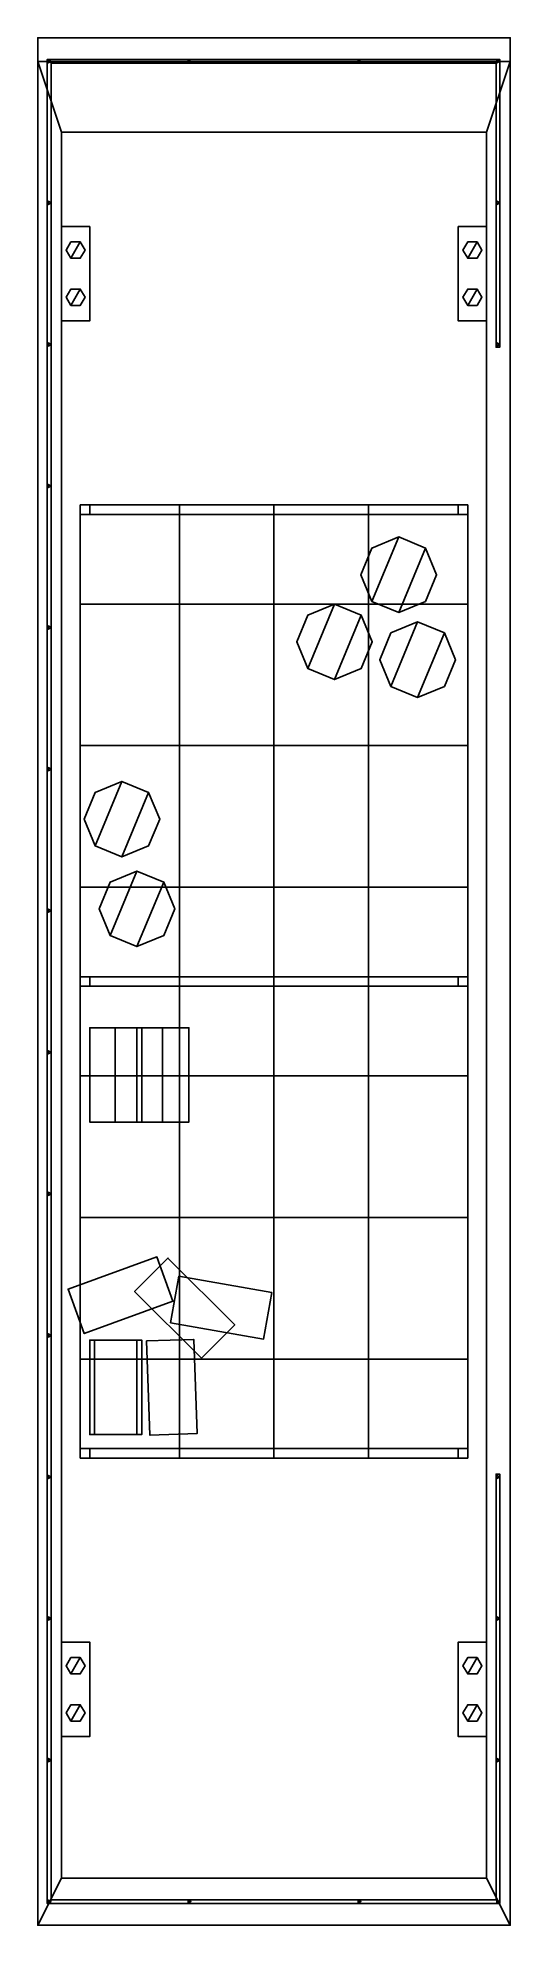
# Model space of a CAD drawing. Extents: x -2.5 to 2.5, y -10 to 10.
import ezdxf

# ---------------------------------------------------------------- set-up
doc = ezdxf.new("R2010")
doc.units = 0
doc.layers.add('BARGE2', color=7, linetype='CONTINUOUS')

msp = doc.modelspace()

# ---------------------------------------------------------------- linework, layer by layer
at = {"layer": 'BARGE2'}
for points in [[(2.5, 10, 1), (2.5, 9.75), (-2.5, 9.75), (-2.5, 10, 1)], [(-2.5, 9.75), (-2.5, -10), (-2.5, -10, 1), (-2.5, 10, 1)], [(-2.5, 10, 1), (-2.5, -10, 1), (2.5, -10, 1), (2.5, 10, 1)], [(2.5, -10, 1), (2.5, -10), (2.5, 9.75), (2.5, 10, 1)], [(2.5, 9.75), (2.25, 9, -1), (-2.25, 9, -1), (-2.5, 9.75)], [(-2.25, 9, -1), (-2.25, -9.5, -1), (-2.5, -10), (-2.5, 9.75)], [(-2.4, 9.77, 2), (-2.4, -9.77, 2), (-2.36, -9.73, 2), (-2.36, 9.73, 2)], [(-2.36, 9.73, 2), (-2.36, -9.73, 2), (-2.4, -9.77, 2), (-2.4, 9.77, 2)], [(2.39, 9.77, 2), (-2.4, 9.77, 2), (-2.36, 9.73, 2), (2.35, 9.73, 2)], [(2.35, 9.73, 2), (-2.36, 9.73, 2), (-2.4, 9.77, 2), (2.39, 9.77, 2)], [(-2.36, 9.75, 1), (-2.39, 9.767, 1), (-2.39, 9.767, 2), (-2.36, 9.75, 2)], [(-2.39, 9.767, 1), (-2.39, 9.733, 1), (-2.39, 9.733, 2), (-2.39, 9.767, 2)], [(-2.39, 9.733, 1), (-2.36, 9.75, 1), (-2.36, 9.75, 2), (-2.39, 9.733, 2)], [(-0.91, 9.767, 1), (-0.91, 9.733, 1), (-0.91, 9.733, 2), (-0.91, 9.767, 2)], [(-0.88, 9.75, 1), (-0.91, 9.767, 1), (-0.91, 9.767, 2), (-0.88, 9.75, 2)], [(-0.91, 9.733, 1), (-0.88, 9.75, 1), (-0.88, 9.75, 2), (-0.91, 9.733, 2)], [(0.92, 9.75, 1), (0.89, 9.767, 1), (0.89, 9.767, 2), (0.92, 9.75, 2)], [(0.89, 9.767, 1), (0.89, 9.733, 1), (0.89, 9.733, 2), (0.89, 9.767, 2)], [(0.89, 9.733, 1), (0.92, 9.75, 1), (0.92, 9.75, 2), (0.89, 9.733, 2)], [(2.5, -10), (2.25, -9.5, -1), (2.25, 9, -1), (2.5, 9.75)], [(2.35, 9.73, 2), (2.35, 6.72, 2), (2.39, 6.72, 2), (2.39, 9.77, 2)], [(2.39, 9.77, 2), (2.39, 6.72, 2), (2.35, 6.72, 2), (2.35, 9.73, 2)], [(2.39, 9.75, 1), (2.36, 9.767, 1), (2.36, 9.767, 2), (2.39, 9.75, 2)], [(2.36, 9.767, 1), (2.36, 9.733, 1), (2.36, 9.733, 2), (2.36, 9.767, 2)], [(2.36, 9.733, 1), (2.39, 9.75, 1), (2.39, 9.75, 2), (2.36, 9.733, 2)], [(2.25, 9, -1), (2.25, -9.5, -1), (-2.25, -9.5, -1), (-2.25, 9, -1)], [(-2.36, 8.25, 1), (-2.39, 8.267, 1), (-2.39, 8.267, 2), (-2.36, 8.25, 2)], [(-2.39, 8.267, 1), (-2.39, 8.233, 1), (-2.39, 8.233, 2), (-2.39, 8.267, 2)], [(-2.39, 8.233, 1), (-2.36, 8.25, 1), (-2.36, 8.25, 2), (-2.39, 8.233, 2)], [(2.39, 8.25, 1), (2.36, 8.267, 1), (2.36, 8.267, 2), (2.39, 8.25, 2)], [(2.36, 8.267, 1), (2.36, 8.233, 1), (2.36, 8.233, 2), (2.36, 8.267, 2)], [(2.36, 8.233, 1), (2.39, 8.25, 1), (2.39, 8.25, 2), (2.36, 8.233, 2)], [(-1.95, 8, 1.1), (-1.95, 8, 1), (-2.25, 8, 1), (-2.25, 8, 1.1)], [(-2.25, 8, 1), (-2.25, 7, 1), (-2.25, 7, 1.1), (-2.25, 8, 1.1)], [(-2.25, 8, 1.1), (-2.25, 7, 1.1), (-1.95, 7, 1.1), (-1.95, 8, 1.1)], [(-1.95, 7, 1.1), (-1.95, 7, 1), (-1.95, 8, 1), (-1.95, 8, 1.1)], [(1.95, 8, 1), (1.95, 7, 1), (1.95, 7, 1.1), (1.95, 8, 1.1)], [(2.25, 8, 1.1), (2.25, 8, 1), (1.95, 8, 1), (1.95, 8, 1.1)], [(1.95, 8, 1.1), (1.95, 7, 1.1), (2.25, 7, 1.1), (2.25, 8, 1.1)], [(2.25, 7, 1.1), (2.25, 7, 1), (2.25, 8, 1), (2.25, 8, 1.1)], [(-2.15, 7.837, 1.1), (-2.2, 7.75, 1.1), (-2.2, 7.75, 1.4), (-2.15, 7.837, 1.4)], [(-2.15, 7.837, 1.4), (-2.2, 7.75, 1.4), (-2.15, 7.663, 1.4), (-2.05, 7.837, 1.4)], [(-2.05, 7.837, 1.1), (-2.15, 7.837, 1.1), (-2.15, 7.837, 1.4), (-2.05, 7.837, 1.4)], [(-2.05, 7.837, 1.4), (-2.15, 7.663, 1.4), (-2.05, 7.663, 1.4), (-2, 7.75, 1.4)], [(-2, 7.75, 1.1), (-2.05, 7.837, 1.1), (-2.05, 7.837, 1.4), (-2, 7.75, 1.4)], [(2.05, 7.837, 1.1), (2, 7.75, 1.1), (2, 7.75, 1.4), (2.05, 7.837, 1.4)], [(2.05, 7.837, 1.4), (2, 7.75, 1.4), (2.05, 7.663, 1.4), (2.15, 7.837, 1.4)], [(2.15, 7.837, 1.1), (2.05, 7.837, 1.1), (2.05, 7.837, 1.4), (2.15, 7.837, 1.4)], [(2.15, 7.837, 1.4), (2.05, 7.663, 1.4), (2.15, 7.663, 1.4), (2.2, 7.75, 1.4)], [(2.2, 7.75, 1.1), (2.15, 7.837, 1.1), (2.15, 7.837, 1.4), (2.2, 7.75, 1.4)], [(-2.2, 7.75, 1.1), (-2.15, 7.663, 1.1), (-2.15, 7.663, 1.4), (-2.2, 7.75, 1.4)], [(-2.15, 7.663, 1.1), (-2.05, 7.663, 1.1), (-2.05, 7.663, 1.4), (-2.15, 7.663, 1.4)], [(-2.05, 7.663, 1.1), (-2, 7.75, 1.1), (-2, 7.75, 1.4), (-2.05, 7.663, 1.4)], [(2, 7.75, 1.1), (2.05, 7.663, 1.1), (2.05, 7.663, 1.4), (2, 7.75, 1.4)], [(2.05, 7.663, 1.1), (2.15, 7.663, 1.1), (2.15, 7.663, 1.4), (2.05, 7.663, 1.4)], [(2.15, 7.663, 1.1), (2.2, 7.75, 1.1), (2.2, 7.75, 1.4), (2.15, 7.663, 1.4)], [(-2.15, 7.337, 1.1), (-2.2, 7.25, 1.1), (-2.2, 7.25, 1.4), (-2.15, 7.337, 1.4)], [(-2.15, 7.337, 1.4), (-2.2, 7.25, 1.4), (-2.15, 7.163, 1.4), (-2.05, 7.337, 1.4)], [(-2.2, 7.25, 1.1), (-2.15, 7.163, 1.1), (-2.15, 7.163, 1.4), (-2.2, 7.25, 1.4)], [(-2.05, 7.337, 1.1), (-2.15, 7.337, 1.1), (-2.15, 7.337, 1.4), (-2.05, 7.337, 1.4)], [(-2.05, 7.337, 1.4), (-2.15, 7.163, 1.4), (-2.05, 7.163, 1.4), (-2, 7.25, 1.4)], [(-2, 7.25, 1.1), (-2.05, 7.337, 1.1), (-2.05, 7.337, 1.4), (-2, 7.25, 1.4)], [(-2.05, 7.163, 1.1), (-2, 7.25, 1.1), (-2, 7.25, 1.4), (-2.05, 7.163, 1.4)], [(2.05, 7.337, 1.1), (2, 7.25, 1.1), (2, 7.25, 1.4), (2.05, 7.337, 1.4)], [(2.05, 7.337, 1.4), (2, 7.25, 1.4), (2.05, 7.163, 1.4), (2.15, 7.337, 1.4)], [(2, 7.25, 1.1), (2.05, 7.163, 1.1), (2.05, 7.163, 1.4), (2, 7.25, 1.4)], [(2.15, 7.337, 1.1), (2.05, 7.337, 1.1), (2.05, 7.337, 1.4), (2.15, 7.337, 1.4)], [(2.15, 7.337, 1.4), (2.05, 7.163, 1.4), (2.15, 7.163, 1.4), (2.2, 7.25, 1.4)], [(2.2, 7.25, 1.1), (2.15, 7.337, 1.1), (2.15, 7.337, 1.4), (2.2, 7.25, 1.4)], [(2.15, 7.163, 1.1), (2.2, 7.25, 1.1), (2.2, 7.25, 1.4), (2.15, 7.163, 1.4)], [(-2.25, 7, 1.1), (-2.25, 7, 1), (-1.95, 7, 1), (-1.95, 7, 1.1)], [(-2.15, 7.163, 1.1), (-2.05, 7.163, 1.1), (-2.05, 7.163, 1.4), (-2.15, 7.163, 1.4)], [(1.95, 7, 1.1), (1.95, 7, 1), (2.25, 7, 1), (2.25, 7, 1.1)], [(2.05, 7.163, 1.1), (2.15, 7.163, 1.1), (2.15, 7.163, 1.4), (2.05, 7.163, 1.4)], [(-2.39, 6.767, 1), (-2.39, 6.733, 1), (-2.39, 6.733, 2), (-2.39, 6.767, 2)], [(-2.36, 6.75, 1), (-2.39, 6.767, 1), (-2.39, 6.767, 2), (-2.36, 6.75, 2)], [(-2.39, 6.733, 1), (-2.36, 6.75, 1), (-2.36, 6.75, 2), (-2.39, 6.733, 2)], [(2.36, 6.767, 1), (2.36, 6.733, 1), (2.36, 6.733, 2), (2.36, 6.767, 2)], [(2.39, 6.75, 1), (2.36, 6.767, 1), (2.36, 6.767, 2), (2.39, 6.75, 2)], [(2.36, 6.733, 1), (2.39, 6.75, 1), (2.39, 6.75, 2), (2.36, 6.733, 2)], [(-2.39, 5.267, 1), (-2.39, 5.233, 1), (-2.39, 5.233, 2), (-2.39, 5.267, 2)], [(-2.36, 5.25, 1), (-2.39, 5.267, 1), (-2.39, 5.267, 2), (-2.36, 5.25, 2)], [(-2.39, 5.233, 1), (-2.36, 5.25, 1), (-2.36, 5.25, 2), (-2.39, 5.233, 2)], [(-2.05, 5.05, 1), (-2.05, 4.95, 1), (-2.05, 4.95, 3.25), (-2.05, 5.05, 3.25)], [(-1.95, 5.05, 3.25), (-1.95, 5.05, 1), (-2.05, 5.05, 1), (-2.05, 5.05, 3.25)], [(-1.95, 4.95, 3.25), (-1.95, 5.05, 3.25), (-2.05, 5.05, 3.25), (-2.05, 4.95, 3.25)], [(-1.95, 4.95, 3.25), (-1.95, 4.95, 1), (-1.95, 5.05, 1), (-1.95, 5.05, 3.25)], [(-1, 5.05, 3.18), (-1, 4.95, 3.18), (-1.95, 4.95, 3.243), (-1.95, 5.05, 3.243)], [(-1.95, 5.05, 3.243), (-1.95, 4.95, 3.243), (-1, 4.95, 3.18), (-1, 5.05, 3.18)], [(-1, 5.05, 3.18), (-1, 4.95, 3.18), (0, 4.95, 3.15), (0, 5.05, 3.15)], [(0, 5.05, 3.15), (0, 4.95, 3.15), (-1, 4.95, 3.18), (-1, 5.05, 3.18)], [(0, 5.05, 3.15), (0, 4.95, 3.15), (1, 4.95, 3.18), (1, 5.05, 3.18)], [(1, 5.05, 3.18), (1, 4.95, 3.18), (0, 4.95, 3.15), (0, 5.05, 3.15)], [(1.95, 5.05, 3.243), (1.95, 4.95, 3.243), (1, 4.95, 3.18), (1, 5.05, 3.18)], [(1, 5.05, 3.18), (1, 4.95, 3.18), (1.95, 4.95, 3.243), (1.95, 5.05, 3.243)], [(2.05, 5.05, 3.25), (2.05, 5.05, 1), (1.95, 5.05, 1), (1.95, 5.05, 3.25)], [(1.95, 5.05, 1), (1.95, 4.95, 1), (1.95, 4.95, 3.25), (1.95, 5.05, 3.25)], [(2.05, 4.95, 3.25), (2.05, 5.05, 3.25), (1.95, 5.05, 3.25), (1.95, 4.95, 3.25)], [(2.05, 4.95, 3.25), (2.05, 4.95, 1), (2.05, 5.05, 1), (2.05, 5.05, 3.25)], [(-2.05, 4.95, 3.25), (-2.05, 4.95, 1), (-1.95, 4.95, 1), (-1.95, 4.95, 3.25)], [(-2.05, 4.95, 3.25), (-2.05, 4, 3.15), (-1, 4, 3.08), (-1, 4.95, 3.18)], [(-1, 4.95, 3.18), (-1, 4, 3.08), (-2.05, 4, 3.15), (-2.05, 4.95, 3.25)], [(0, 4.95, 3.15), (0, 4, 3.05), (-1, 4, 3.08), (-1, 4.95, 3.18)], [(-1, 4.95, 3.18), (-1, 4, 3.08), (0, 4, 3.05), (0, 4.95, 3.15)], [(0, 4.95, 3.15), (0, 4, 3.05), (1, 4, 3.08), (1, 4.95, 3.18)], [(1, 4.95, 3.18), (1, 4, 3.08), (0, 4, 3.05), (0, 4.95, 3.15)], [(2.05, 4.95, 3.25), (2.05, 4, 3.15), (1, 4, 3.08), (1, 4.95, 3.18)], [(1, 4.95, 3.18), (1, 4, 3.08), (2.05, 4, 3.15), (2.05, 4.95, 3.25)], [(1.95, 4.95, 3.25), (1.95, 4.95, 1), (2.05, 4.95, 1), (2.05, 4.95, 3.25)], [(1.037, 4.593, 2), (0.92, 4.31, 2), (1.037, 4.027, 2), (1.32, 4.71, 2)], [(1.32, 4.71, 1), (1.037, 4.593, 1), (1.037, 4.593, 2), (1.32, 4.71, 2)], [(1.32, 4.71, 2), (1.037, 4.027, 2), (1.32, 3.91, 2), (1.603, 4.593, 2)], [(1.603, 4.593, 1), (1.32, 4.71, 1), (1.32, 4.71, 2), (1.603, 4.593, 2)], [(1.037, 4.593, 1), (0.92, 4.31, 1), (0.92, 4.31, 2), (1.037, 4.593, 2)], [(1.603, 4.593, 2), (1.32, 3.91, 2), (1.603, 4.027, 2), (1.72, 4.31, 2)], [(1.72, 4.31, 1), (1.603, 4.593, 1), (1.603, 4.593, 2), (1.72, 4.31, 2)], [(0.92, 4.31, 1), (1.037, 4.027, 1), (1.037, 4.027, 2), (0.92, 4.31, 2)], [(1.603, 4.027, 1), (1.72, 4.31, 1), (1.72, 4.31, 2), (1.603, 4.027, 2)], [(-2.05, 4, 3.15), (-2.05, 2.5, 3.07), (-1, 2.5, 3), (-1, 4, 3.08)], [(-1, 4, 3.08), (-1, 2.5, 3), (-2.05, 2.5, 3.07), (-2.05, 4, 3.15)], [(0, 4, 3.05), (0, 2.5, 2.97), (-1, 2.5, 3), (-1, 4, 3.08)], [(-1, 4, 3.08), (-1, 2.5, 3), (0, 2.5, 2.97), (0, 4, 3.05)], [(0, 4, 3.05), (0, 2.5, 2.97), (1, 2.5, 3), (1, 4, 3.08)], [(1, 4, 3.08), (1, 2.5, 3), (0, 2.5, 2.97), (0, 4, 3.05)], [(0.357, 3.883, 2), (0.24, 3.6, 2), (0.357, 3.317, 2), (0.64, 4, 2)], [(0.64, 4, 1), (0.357, 3.883, 1), (0.357, 3.883, 2), (0.64, 4, 2)], [(0.64, 4, 2), (0.357, 3.317, 2), (0.64, 3.2, 2), (0.923, 3.883, 2)], [(0.923, 3.883, 1), (0.64, 4, 1), (0.64, 4, 2), (0.923, 3.883, 2)], [(2.05, 4, 3.15), (2.05, 2.5, 3.07), (1, 2.5, 3), (1, 4, 3.08)], [(1, 4, 3.08), (1, 2.5, 3), (2.05, 2.5, 3.07), (2.05, 4, 3.15)], [(1.037, 4.027, 1), (1.32, 3.91, 1), (1.32, 3.91, 2), (1.037, 4.027, 2)], [(1.32, 3.91, 1), (1.603, 4.027, 1), (1.603, 4.027, 2), (1.32, 3.91, 2)], [(0.357, 3.883, 1), (0.24, 3.6, 1), (0.24, 3.6, 2), (0.357, 3.883, 2)], [(0.923, 3.883, 2), (0.64, 3.2, 2), (0.923, 3.317, 2), (1.04, 3.6, 2)], [(1.04, 3.6, 1), (0.923, 3.883, 1), (0.923, 3.883, 2), (1.04, 3.6, 2)], [(1.237, 3.693, 2), (1.12, 3.41, 2), (1.237, 3.127, 2), (1.52, 3.81, 2)], [(1.52, 3.81, 1), (1.237, 3.693, 1), (1.237, 3.693, 2), (1.52, 3.81, 2)], [(1.52, 3.81, 2), (1.237, 3.127, 2), (1.52, 3.01, 2), (1.803, 3.693, 2)], [(1.803, 3.693, 1), (1.52, 3.81, 1), (1.52, 3.81, 2), (1.803, 3.693, 2)], [(-2.36, 3.75, 1), (-2.39, 3.767, 1), (-2.39, 3.767, 2), (-2.36, 3.75, 2)], [(-2.39, 3.767, 1), (-2.39, 3.733, 1), (-2.39, 3.733, 2), (-2.39, 3.767, 2)], [(-2.39, 3.733, 1), (-2.36, 3.75, 1), (-2.36, 3.75, 2), (-2.39, 3.733, 2)], [(0.24, 3.6, 1), (0.357, 3.317, 1), (0.357, 3.317, 2), (0.24, 3.6, 2)], [(0.923, 3.317, 1), (1.04, 3.6, 1), (1.04, 3.6, 2), (0.923, 3.317, 2)], [(1.237, 3.693, 1), (1.12, 3.41, 1), (1.12, 3.41, 2), (1.237, 3.693, 2)], [(1.803, 3.693, 2), (1.52, 3.01, 2), (1.803, 3.127, 2), (1.92, 3.41, 2)], [(1.92, 3.41, 1), (1.803, 3.693, 1), (1.803, 3.693, 2), (1.92, 3.41, 2)], [(1.12, 3.41, 1), (1.237, 3.127, 1), (1.237, 3.127, 2), (1.12, 3.41, 2)], [(1.803, 3.127, 1), (1.92, 3.41, 1), (1.92, 3.41, 2), (1.803, 3.127, 2)], [(0.357, 3.317, 1), (0.64, 3.2, 1), (0.64, 3.2, 2), (0.357, 3.317, 2)], [(0.64, 3.2, 1), (0.923, 3.317, 1), (0.923, 3.317, 2), (0.64, 3.2, 2)], [(1.237, 3.127, 1), (1.52, 3.01, 1), (1.52, 3.01, 2), (1.237, 3.127, 2)], [(1.52, 3.01, 1), (1.803, 3.127, 1), (1.803, 3.127, 2), (1.52, 3.01, 2)], [(-1, 1, 3.08), (-1, 2.5, 3), (-2.05, 2.5, 3.07), (-2.05, 1, 3.15)], [(-2.05, 1, 3.15), (-2.05, 2.5, 3.07), (-1, 2.5, 3), (-1, 1, 3.08)], [(0, 1, 3.05), (0, 2.5, 2.97), (-1, 2.5, 3), (-1, 1, 3.08)], [(-1, 1, 3.08), (-1, 2.5, 3), (0, 2.5, 2.97), (0, 1, 3.05)], [(1, 1, 3.08), (1, 2.5, 3), (0, 2.5, 2.97), (0, 1, 3.05)], [(0, 1, 3.05), (0, 2.5, 2.97), (1, 2.5, 3), (1, 1, 3.08)], [(2.05, 1, 3.15), (2.05, 2.5, 3.07), (1, 2.5, 3), (1, 1, 3.08)], [(1, 1, 3.08), (1, 2.5, 3), (2.05, 2.5, 3.07), (2.05, 1, 3.15)], [(-2.36, 2.25, 1), (-2.39, 2.267, 1), (-2.39, 2.267, 2), (-2.36, 2.25, 2)], [(-2.39, 2.267, 1), (-2.39, 2.233, 1), (-2.39, 2.233, 2), (-2.39, 2.267, 2)], [(-2.39, 2.233, 1), (-2.36, 2.25, 1), (-2.36, 2.25, 2), (-2.39, 2.233, 2)], [(-1.893, 2.003, 2), (-2.01, 1.72, 2), (-1.893, 1.437, 2), (-1.61, 2.12, 2)], [(-1.893, 2.003, 1), (-2.01, 1.72, 1), (-2.01, 1.72, 2), (-1.893, 2.003, 2)], [(-1.61, 2.12, 1), (-1.893, 2.003, 1), (-1.893, 2.003, 2), (-1.61, 2.12, 2)], [(-1.61, 2.12, 2), (-1.893, 1.437, 2), (-1.61, 1.32, 2), (-1.327, 2.003, 2)], [(-1.327, 2.003, 1), (-1.61, 2.12, 1), (-1.61, 2.12, 2), (-1.327, 2.003, 2)], [(-1.327, 2.003, 2), (-1.61, 1.32, 2), (-1.327, 1.437, 2), (-1.21, 1.72, 2)], [(-1.21, 1.72, 1), (-1.327, 2.003, 1), (-1.327, 2.003, 2), (-1.21, 1.72, 2)], [(-2.01, 1.72, 1), (-1.893, 1.437, 1), (-1.893, 1.437, 2), (-2.01, 1.72, 2)], [(-1.327, 1.437, 1), (-1.21, 1.72, 1), (-1.21, 1.72, 2), (-1.327, 1.437, 2)], [(-1.893, 1.437, 1), (-1.61, 1.32, 1), (-1.61, 1.32, 2), (-1.893, 1.437, 2)], [(-1.61, 1.32, 1), (-1.327, 1.437, 1), (-1.327, 1.437, 2), (-1.61, 1.32, 2)], [(-1, 0.05, 3.18), (-1, 1, 3.08), (-2.05, 1, 3.15), (-2.05, 0.05, 3.25)], [(-2.05, 0.05, 3.25), (-2.05, 1, 3.15), (-1, 1, 3.08), (-1, 0.05, 3.18)], [(-1.733, 1.053, 2), (-1.85, 0.77, 2), (-1.733, 0.487, 2), (-1.45, 1.17, 2)], [(-1.733, 1.053, 1), (-1.85, 0.77, 1), (-1.85, 0.77, 2), (-1.733, 1.053, 2)], [(-1.45, 1.17, 1), (-1.733, 1.053, 1), (-1.733, 1.053, 2), (-1.45, 1.17, 2)], [(-1.45, 1.17, 2), (-1.733, 0.487, 2), (-1.45, 0.37, 2), (-1.167, 1.053, 2)], [(-1.167, 1.053, 1), (-1.45, 1.17, 1), (-1.45, 1.17, 2), (-1.167, 1.053, 2)], [(-1.167, 1.053, 2), (-1.45, 0.37, 2), (-1.167, 0.487, 2), (-1.05, 0.77, 2)], [(-1.05, 0.77, 1), (-1.167, 1.053, 1), (-1.167, 1.053, 2), (-1.05, 0.77, 2)], [(0, 0.05, 3.15), (0, 1, 3.05), (-1, 1, 3.08), (-1, 0.05, 3.18)], [(-1, 0.05, 3.18), (-1, 1, 3.08), (0, 1, 3.05), (0, 0.05, 3.15)], [(1, 0.05, 3.18), (1, 1, 3.08), (0, 1, 3.05), (0, 0.05, 3.15)], [(0, 0.05, 3.15), (0, 1, 3.05), (1, 1, 3.08), (1, 0.05, 3.18)], [(1, 0.05, 3.18), (1, 1, 3.08), (2.05, 1, 3.15), (2.05, 0.05, 3.25)], [(2.05, 0.05, 3.25), (2.05, 1, 3.15), (1, 1, 3.08), (1, 0.05, 3.18)], [(-2.36, 0.75, 1), (-2.39, 0.767, 1), (-2.39, 0.767, 2), (-2.36, 0.75, 2)], [(-2.39, 0.767, 1), (-2.39, 0.733, 1), (-2.39, 0.733, 2), (-2.39, 0.767, 2)], [(-2.39, 0.733, 1), (-2.36, 0.75, 1), (-2.36, 0.75, 2), (-2.39, 0.733, 2)], [(-1.85, 0.77, 1), (-1.733, 0.487, 1), (-1.733, 0.487, 2), (-1.85, 0.77, 2)], [(-1.167, 0.487, 1), (-1.05, 0.77, 1), (-1.05, 0.77, 2), (-1.167, 0.487, 2)], [(-1.733, 0.487, 1), (-1.45, 0.37, 1), (-1.45, 0.37, 2), (-1.733, 0.487, 2)], [(-1.45, 0.37, 1), (-1.167, 0.487, 1), (-1.167, 0.487, 2), (-1.45, 0.37, 2)], [(-1.95, 0.05, 3.25), (-1.95, 0.05, 1), (-2.05, 0.05, 1), (-2.05, 0.05, 3.25)], [(-2.05, 0.05, 1), (-2.05, -0.05, 1), (-2.05, -0.05, 3.25), (-2.05, 0.05, 3.25)], [(-1.95, -0.05, 3.25), (-1.95, 0.05, 3.25), (-2.05, 0.05, 3.25), (-2.05, -0.05, 3.25)], [(-1.95, -0.05, 3.25), (-1.95, -0.05, 1), (-1.95, 0.05, 1), (-1.95, 0.05, 3.25)], [(-1, 0.05, 3.18), (-1, -0.05, 3.18), (-1.95, -0.05, 3.243), (-1.95, 0.05, 3.243)], [(-1.95, 0.05, 3.243), (-1.95, -0.05, 3.243), (-1, -0.05, 3.18), (-1, 0.05, 3.18)], [(0, 0.05, 3.15), (0, -0.05, 3.15), (-1, -0.05, 3.18), (-1, 0.05, 3.18)], [(-1, 0.05, 3.18), (-1, -0.05, 3.18), (0, -0.05, 3.15), (0, 0.05, 3.15)], [(0, 0.05, 3.15), (0, -0.05, 3.15), (1, -0.05, 3.18), (1, 0.05, 3.18)], [(1, 0.05, 3.18), (1, -0.05, 3.18), (0, -0.05, 3.15), (0, 0.05, 3.15)], [(1.95, 0.05, 3.243), (1.95, -0.05, 3.243), (1, -0.05, 3.18), (1, 0.05, 3.18)], [(1, 0.05, 3.18), (1, -0.05, 3.18), (1.95, -0.05, 3.243), (1.95, 0.05, 3.243)], [(1.95, 0.05, 1), (1.95, -0.05, 1), (1.95, -0.05, 3.25), (1.95, 0.05, 3.25)], [(2.05, 0.05, 3.25), (2.05, 0.05, 1), (1.95, 0.05, 1), (1.95, 0.05, 3.25)], [(2.05, -0.05, 3.25), (2.05, 0.05, 3.25), (1.95, 0.05, 3.25), (1.95, -0.05, 3.25)], [(2.05, -0.05, 3.25), (2.05, -0.05, 1), (2.05, 0.05, 1), (2.05, 0.05, 3.25)], [(-2.05, -0.05, 3.25), (-2.05, -0.05, 1), (-1.95, -0.05, 1), (-1.95, -0.05, 3.25)], [(-1, -0.05, 3.18), (-1, -1, 3.08), (-2.05, -1, 3.15), (-2.05, -0.05, 3.25)], [(-2.05, -0.05, 3.25), (-2.05, -1, 3.15), (-1, -1, 3.08), (-1, -0.05, 3.18)], [(0, -0.05, 3.15), (0, -1, 3.05), (-1, -1, 3.08), (-1, -0.05, 3.18)], [(-1, -0.05, 3.18), (-1, -1, 3.08), (0, -1, 3.05), (0, -0.05, 3.15)], [(1, -0.05, 3.18), (1, -1, 3.08), (0, -1, 3.05), (0, -0.05, 3.15)], [(0, -0.05, 3.15), (0, -1, 3.05), (1, -1, 3.08), (1, -0.05, 3.18)], [(2.05, -0.05, 3.25), (2.05, -1, 3.15), (1, -1, 3.08), (1, -0.05, 3.18)], [(1, -0.05, 3.18), (1, -1, 3.08), (2.05, -1, 3.15), (2.05, -0.05, 3.25)], [(1.95, -0.05, 3.25), (1.95, -0.05, 1), (2.05, -0.05, 1), (2.05, -0.05, 3.25)], [(-1.95, -0.49, 1), (-1.95, -1.49, 1), (-1.95, -1.49, 1.25), (-1.95, -0.49, 1.25)], [(-1.45, -0.49, 1.25), (-1.45, -0.49, 1), (-1.95, -0.49, 1), (-1.95, -0.49, 1.25)], [(-1.95, -0.49, 1.25), (-1.95, -1.49, 1.25), (-1.45, -1.49, 1.25), (-1.45, -0.49, 1.25)], [(-1.18, -0.49, 1.5), (-1.18, -0.49, 1.25), (-1.68, -0.49, 1.25), (-1.68, -0.49, 1.5)], [(-1.18, -0.49, 1.25), (-1.18, -1.49, 1.25), (-1.68, -1.49, 1.25), (-1.68, -0.49, 1.25)], [(-1.68, -0.49, 1.5), (-1.68, -1.49, 1.5), (-1.18, -1.49, 1.5), (-1.18, -0.49, 1.5)], [(-1.68, -0.49, 1.25), (-1.68, -1.49, 1.25), (-1.68, -1.49, 1.5), (-1.68, -0.49, 1.5)], [(-1.45, -1.49, 1.25), (-1.45, -1.49, 1), (-1.45, -0.49, 1), (-1.45, -0.49, 1.25)], [(-1.4, -0.49, 1.25), (-1.4, -1.49, 1.25), (-0.9, -1.49, 1.25), (-0.9, -0.49, 1.25)], [(-0.9, -0.49, 1.25), (-0.9, -0.49, 1), (-1.4, -0.49, 1), (-1.4, -0.49, 1.25)], [(-1.4, -0.49, 1), (-1.4, -1.49, 1), (-1.4, -1.49, 1.25), (-1.4, -0.49, 1.25)], [(-1.18, -1.49, 1.5), (-1.18, -1.49, 1.25), (-1.18, -0.49, 1.25), (-1.18, -0.49, 1.5)], [(-0.9, -1.49, 1.25), (-0.9, -1.49, 1), (-0.9, -0.49, 1), (-0.9, -0.49, 1.25)], [(-2.39, -0.733, 1), (-2.39, -0.767, 1), (-2.39, -0.767, 2), (-2.39, -0.733, 2)], [(-2.36, -0.75, 1), (-2.39, -0.733, 1), (-2.39, -0.733, 2), (-2.36, -0.75, 2)], [(-2.39, -0.767, 1), (-2.36, -0.75, 1), (-2.36, -0.75, 2), (-2.39, -0.767, 2)], [(-2.05, -1, 3.15), (-2.05, -2.5, 3.07), (-1, -2.5, 3), (-1, -1, 3.08)], [(-1, -1, 3.08), (-1, -2.5, 3), (-2.05, -2.5, 3.07), (-2.05, -1, 3.15)], [(-1, -1, 3.08), (-1, -2.5, 3), (0, -2.5, 2.97), (0, -1, 3.05)], [(0, -1, 3.05), (0, -2.5, 2.97), (-1, -2.5, 3), (-1, -1, 3.08)], [(0, -1, 3.05), (0, -2.5, 2.97), (1, -2.5, 3), (1, -1, 3.08)], [(1, -1, 3.08), (1, -2.5, 3), (0, -2.5, 2.97), (0, -1, 3.05)], [(1, -1, 3.08), (1, -2.5, 3), (2.05, -2.5, 3.07), (2.05, -1, 3.15)], [(2.05, -1, 3.15), (2.05, -2.5, 3.07), (1, -2.5, 3), (1, -1, 3.08)], [(-1.95, -1.49, 1.25), (-1.95, -1.49, 1), (-1.45, -1.49, 1), (-1.45, -1.49, 1.25)], [(-1.68, -1.49, 1.5), (-1.68, -1.49, 1.25), (-1.18, -1.49, 1.25), (-1.18, -1.49, 1.5)], [(-1.4, -1.49, 1.25), (-1.4, -1.49, 1), (-0.9, -1.49, 1), (-0.9, -1.49, 1.25)], [(-2.36, -2.25, 1), (-2.39, -2.233, 1), (-2.39, -2.233, 2), (-2.36, -2.25, 2)], [(-2.39, -2.233, 1), (-2.39, -2.267, 1), (-2.39, -2.267, 2), (-2.39, -2.233, 2)], [(-2.39, -2.267, 1), (-2.36, -2.25, 1), (-2.36, -2.25, 2), (-2.39, -2.267, 2)], [(-1, -4, 3.08), (-1, -2.5, 3), (-2.05, -2.5, 3.07), (-2.05, -4, 3.15)], [(-2.05, -4, 3.15), (-2.05, -2.5, 3.07), (-1, -2.5, 3), (-1, -4, 3.08)], [(-1, -4, 3.08), (-1, -2.5, 3), (0, -2.5, 2.97), (0, -4, 3.05)], [(0, -4, 3.05), (0, -2.5, 2.97), (-1, -2.5, 3), (-1, -4, 3.08)], [(0, -4, 3.05), (0, -2.5, 2.97), (1, -2.5, 3), (1, -4, 3.08)], [(1, -4, 3.08), (1, -2.5, 3), (0, -2.5, 2.97), (0, -4, 3.05)], [(2.05, -4, 3.15), (2.05, -2.5, 3.07), (1, -2.5, 3), (1, -4, 3.08)], [(1, -4, 3.08), (1, -2.5, 3), (2.05, -2.5, 3.07), (2.05, -4, 3.15)], [(-1.24, -2.918, 1.5), (-2.18, -3.26, 1.5), (-2.009, -3.73, 1.5), (-1.069, -3.388, 1.5)], [(-1.24, -2.918, 1), (-2.18, -3.26, 1), (-2.18, -3.26, 1.5), (-1.24, -2.918, 1.5)], [(-1.122, -2.931, 1.75), (-1.122, -2.931, 1.5), (-1.476, -3.284, 1.5), (-1.476, -3.284, 1.75)], [(-1.122, -2.931, 1.5), (-0.415, -3.638, 1.5), (-0.769, -3.992, 1.5), (-1.476, -3.284, 1.5)], [(-1.476, -3.284, 1.75), (-0.769, -3.992, 1.75), (-0.415, -3.638, 1.75), (-1.122, -2.931, 1.75)], [(-1.069, -3.388, 1.5), (-1.069, -3.388, 1), (-1.24, -2.918, 1), (-1.24, -2.918, 1.5)], [(-0.415, -3.638, 1.75), (-0.415, -3.638, 1.5), (-1.122, -2.931, 1.5), (-1.122, -2.931, 1.75)], [(-0.023, -3.297, 1.5), (-1.008, -3.123, 1.5), (-1.094, -3.616, 1.5), (-0.11, -3.789, 1.5)], [(-1.008, -3.123, 1.5), (-1.008, -3.123, 1), (-1.094, -3.616, 1), (-1.094, -3.616, 1.5)], [(-0.023, -3.297, 1), (-1.008, -3.123, 1), (-1.008, -3.123, 1.5), (-0.023, -3.297, 1.5)], [(-2.18, -3.26, 1.5), (-2.18, -3.26, 1), (-2.009, -3.73, 1), (-2.009, -3.73, 1.5)], [(-2.009, -3.73, 1.5), (-2.009, -3.73, 1), (-1.069, -3.388, 1), (-1.069, -3.388, 1.5)], [(-1.476, -3.284, 1.5), (-0.769, -3.992, 1.5), (-0.769, -3.992, 1.75), (-1.476, -3.284, 1.75)], [(-0.11, -3.789, 1.5), (-0.11, -3.789, 1), (-0.023, -3.297, 1), (-0.023, -3.297, 1.5)], [(-2.39, -3.733, 1), (-2.39, -3.767, 1), (-2.39, -3.767, 2), (-2.39, -3.733, 2)], [(-2.36, -3.75, 1), (-2.39, -3.733, 1), (-2.39, -3.733, 2), (-2.36, -3.75, 2)], [(-2.39, -3.767, 1), (-2.36, -3.75, 1), (-2.36, -3.75, 2), (-2.39, -3.767, 2)], [(-1.45, -3.8, 1.5), (-1.45, -4.8, 1.5), (-1.95, -4.8, 1.5), (-1.95, -3.8, 1.5)], [(-1.95, -3.8, 1.75), (-1.95, -4.8, 1.75), (-1.45, -4.8, 1.75), (-1.45, -3.8, 1.75)], [(-1.45, -3.8, 1.75), (-1.45, -3.8, 1.5), (-1.95, -3.8, 1.5), (-1.95, -3.8, 1.75)], [(-1.95, -3.8, 1.5), (-1.95, -4.8, 1.5), (-1.95, -4.8, 1.75), (-1.95, -3.8, 1.75)], [(-1.9, -3.8, 1), (-1.9, -4.8, 1), (-1.9, -4.8, 1.5), (-1.9, -3.8, 1.5)], [(-1.9, -3.8, 1.5), (-1.9, -4.8, 1.5), (-1.4, -4.8, 1.5), (-1.4, -3.8, 1.5)], [(-1.4, -3.8, 1.5), (-1.4, -3.8, 1), (-1.9, -3.8, 1), (-1.9, -3.8, 1.5)], [(-1.45, -4.8, 1.75), (-1.45, -4.8, 1.5), (-1.45, -3.8, 1.5), (-1.45, -3.8, 1.75)], [(-1.4, -4.8, 1.5), (-1.4, -4.8, 1), (-1.4, -3.8, 1), (-1.4, -3.8, 1.5)], [(-1.348, -3.809, 1.5), (-1.313, -4.808, 1.5), (-0.814, -4.791, 1.5), (-0.849, -3.792, 1.5)], [(-0.849, -3.792, 1.5), (-0.849, -3.792, 1), (-1.348, -3.809, 1), (-1.348, -3.809, 1.5)], [(-1.094, -3.616, 1.5), (-1.094, -3.616, 1), (-0.11, -3.789, 1), (-0.11, -3.789, 1.5)], [(-0.814, -4.791, 1.5), (-0.814, -4.791, 1), (-0.849, -3.792, 1), (-0.849, -3.792, 1.5)], [(-0.769, -3.992, 1.75), (-0.769, -3.992, 1.5), (-0.415, -3.638, 1.5), (-0.415, -3.638, 1.75)], [(-2.05, -4.95, 3.25), (-2.05, -4, 3.15), (-1, -4, 3.08), (-1, -4.95, 3.18)], [(-1, -4.95, 3.18), (-1, -4, 3.08), (-2.05, -4, 3.15), (-2.05, -4.95, 3.25)], [(-1.348, -3.809, 1), (-1.313, -4.808, 1), (-1.313, -4.808, 1.5), (-1.348, -3.809, 1.5)], [(0, -4.95, 3.15), (0, -4, 3.05), (-1, -4, 3.08), (-1, -4.95, 3.18)], [(-1, -4.95, 3.18), (-1, -4, 3.08), (0, -4, 3.05), (0, -4.95, 3.15)], [(1, -4.95, 3.18), (1, -4, 3.08), (0, -4, 3.05), (0, -4.95, 3.15)], [(0, -4.95, 3.15), (0, -4, 3.05), (1, -4, 3.08), (1, -4.95, 3.18)], [(1, -4.95, 3.18), (1, -4, 3.08), (2.05, -4, 3.15), (2.05, -4.95, 3.25)], [(2.05, -4.95, 3.25), (2.05, -4, 3.15), (1, -4, 3.08), (1, -4.95, 3.18)], [(-1.95, -4.8, 1.75), (-1.95, -4.8, 1.5), (-1.45, -4.8, 1.5), (-1.45, -4.8, 1.75)], [(-1.9, -4.8, 1.5), (-1.9, -4.8, 1), (-1.4, -4.8, 1), (-1.4, -4.8, 1.5)], [(-1.313, -4.808, 1.5), (-1.313, -4.808, 1), (-0.814, -4.791, 1), (-0.814, -4.791, 1.5)], [(-2.05, -4.95, 1), (-2.05, -5.05, 1), (-2.05, -5.05, 3.25), (-2.05, -4.95, 3.25)], [(-1.95, -4.95, 3.25), (-1.95, -4.95, 1), (-2.05, -4.95, 1), (-2.05, -4.95, 3.25)], [(-1.95, -5.05, 3.25), (-1.95, -4.95, 3.25), (-2.05, -4.95, 3.25), (-2.05, -5.05, 3.25)], [(-1.95, -5.05, 3.25), (-1.95, -5.05, 1), (-1.95, -4.95, 1), (-1.95, -4.95, 3.25)], [(-1, -4.95, 3.18), (-1, -5.05, 3.18), (-1.95, -5.05, 3.243), (-1.95, -4.95, 3.243)], [(-1.95, -4.95, 3.243), (-1.95, -5.05, 3.243), (-1, -5.05, 3.18), (-1, -4.95, 3.18)], [(-1, -4.95, 3.18), (-1, -5.05, 3.18), (0, -5.05, 3.15), (0, -4.95, 3.15)], [(0, -4.95, 3.15), (0, -5.05, 3.15), (-1, -5.05, 3.18), (-1, -4.95, 3.18)], [(0, -4.95, 3.15), (0, -5.05, 3.15), (1, -5.05, 3.18), (1, -4.95, 3.18)], [(1, -4.95, 3.18), (1, -5.05, 3.18), (0, -5.05, 3.15), (0, -4.95, 3.15)], [(1.95, -4.95, 3.243), (1.95, -5.05, 3.243), (1, -5.05, 3.18), (1, -4.95, 3.18)], [(1, -4.95, 3.18), (1, -5.05, 3.18), (1.95, -5.05, 3.243), (1.95, -4.95, 3.243)], [(1.95, -4.95, 1), (1.95, -5.05, 1), (1.95, -5.05, 3.25), (1.95, -4.95, 3.25)], [(2.05, -4.95, 3.25), (2.05, -4.95, 1), (1.95, -4.95, 1), (1.95, -4.95, 3.25)], [(2.05, -5.05, 3.25), (2.05, -4.95, 3.25), (1.95, -4.95, 3.25), (1.95, -5.05, 3.25)], [(2.05, -5.05, 3.25), (2.05, -5.05, 1), (2.05, -4.95, 1), (2.05, -4.95, 3.25)], [(-2.05, -5.05, 3.25), (-2.05, -5.05, 1), (-1.95, -5.05, 1), (-1.95, -5.05, 3.25)], [(1.95, -5.05, 3.25), (1.95, -5.05, 1), (2.05, -5.05, 1), (2.05, -5.05, 3.25)], [(-2.36, -5.25, 1), (-2.39, -5.233, 1), (-2.39, -5.233, 2), (-2.36, -5.25, 2)], [(-2.39, -5.233, 1), (-2.39, -5.267, 1), (-2.39, -5.267, 2), (-2.39, -5.233, 2)], [(-2.39, -5.267, 1), (-2.36, -5.25, 1), (-2.36, -5.25, 2), (-2.39, -5.267, 2)], [(2.35, -5.22, 2), (2.35, -9.73, 2), (2.39, -9.77, 2), (2.39, -5.22, 2)], [(2.39, -5.22, 2), (2.39, -9.77, 2), (2.35, -9.73, 2), (2.35, -5.22, 2)], [(2.36, -5.233, 1), (2.36, -5.267, 1), (2.36, -5.267, 2), (2.36, -5.233, 2)], [(2.39, -5.25, 1), (2.36, -5.233, 1), (2.36, -5.233, 2), (2.39, -5.25, 2)], [(2.36, -5.267, 1), (2.39, -5.25, 1), (2.39, -5.25, 2), (2.36, -5.267, 2)], [(-2.39, -6.733, 1), (-2.39, -6.767, 1), (-2.39, -6.767, 2), (-2.39, -6.733, 2)], [(-2.36, -6.75, 1), (-2.39, -6.733, 1), (-2.39, -6.733, 2), (-2.36, -6.75, 2)], [(-2.39, -6.767, 1), (-2.36, -6.75, 1), (-2.36, -6.75, 2), (-2.39, -6.767, 2)], [(2.39, -6.75, 1), (2.36, -6.733, 1), (2.36, -6.733, 2), (2.39, -6.75, 2)], [(2.36, -6.733, 1), (2.36, -6.767, 1), (2.36, -6.767, 2), (2.36, -6.733, 2)], [(2.36, -6.767, 1), (2.39, -6.75, 1), (2.39, -6.75, 2), (2.36, -6.767, 2)], [(-2.25, -7, 1), (-2.25, -8, 1), (-2.25, -8, 1.1), (-2.25, -7, 1.1)], [(-1.95, -7, 1.1), (-1.95, -7, 1), (-2.25, -7, 1), (-2.25, -7, 1.1)], [(-2.25, -7, 1.1), (-2.25, -8, 1.1), (-1.95, -8, 1.1), (-1.95, -7, 1.1)], [(-1.95, -8, 1.1), (-1.95, -8, 1), (-1.95, -7, 1), (-1.95, -7, 1.1)], [(2.25, -7, 1.1), (2.25, -7, 1), (1.95, -7, 1), (1.95, -7, 1.1)], [(1.95, -7, 1), (1.95, -8, 1), (1.95, -8, 1.1), (1.95, -7, 1.1)], [(1.95, -7, 1.1), (1.95, -8, 1.1), (2.25, -8, 1.1), (2.25, -7, 1.1)], [(2.25, -8, 1.1), (2.25, -8, 1), (2.25, -7, 1), (2.25, -7, 1.1)], [(-2.15, -7.163, 1.1), (-2.2, -7.25, 1.1), (-2.2, -7.25, 1.4), (-2.15, -7.163, 1.4)], [(-2.15, -7.163, 1.4), (-2.2, -7.25, 1.4), (-2.15, -7.337, 1.4), (-2.05, -7.163, 1.4)], [(-2.05, -7.163, 1.1), (-2.15, -7.163, 1.1), (-2.15, -7.163, 1.4), (-2.05, -7.163, 1.4)], [(-2.05, -7.163, 1.4), (-2.15, -7.337, 1.4), (-2.05, -7.337, 1.4), (-2, -7.25, 1.4)], [(-2, -7.25, 1.1), (-2.05, -7.163, 1.1), (-2.05, -7.163, 1.4), (-2, -7.25, 1.4)], [(2.05, -7.163, 1.1), (2, -7.25, 1.1), (2, -7.25, 1.4), (2.05, -7.163, 1.4)], [(2.05, -7.163, 1.4), (2, -7.25, 1.4), (2.05, -7.337, 1.4), (2.15, -7.163, 1.4)], [(2.15, -7.163, 1.1), (2.05, -7.163, 1.1), (2.05, -7.163, 1.4), (2.15, -7.163, 1.4)], [(2.15, -7.163, 1.4), (2.05, -7.337, 1.4), (2.15, -7.337, 1.4), (2.2, -7.25, 1.4)], [(2.2, -7.25, 1.1), (2.15, -7.163, 1.1), (2.15, -7.163, 1.4), (2.2, -7.25, 1.4)], [(-2.2, -7.25, 1.1), (-2.15, -7.337, 1.1), (-2.15, -7.337, 1.4), (-2.2, -7.25, 1.4)], [(-2.15, -7.337, 1.1), (-2.05, -7.337, 1.1), (-2.05, -7.337, 1.4), (-2.15, -7.337, 1.4)], [(-2.05, -7.337, 1.1), (-2, -7.25, 1.1), (-2, -7.25, 1.4), (-2.05, -7.337, 1.4)], [(2, -7.25, 1.1), (2.05, -7.337, 1.1), (2.05, -7.337, 1.4), (2, -7.25, 1.4)], [(2.05, -7.337, 1.1), (2.15, -7.337, 1.1), (2.15, -7.337, 1.4), (2.05, -7.337, 1.4)], [(2.15, -7.337, 1.1), (2.2, -7.25, 1.1), (2.2, -7.25, 1.4), (2.15, -7.337, 1.4)], [(-2.15, -7.663, 1.1), (-2.2, -7.75, 1.1), (-2.2, -7.75, 1.4), (-2.15, -7.663, 1.4)], [(-2.15, -7.663, 1.4), (-2.2, -7.75, 1.4), (-2.15, -7.837, 1.4), (-2.05, -7.663, 1.4)], [(-2.2, -7.75, 1.1), (-2.15, -7.837, 1.1), (-2.15, -7.837, 1.4), (-2.2, -7.75, 1.4)], [(-2.05, -7.663, 1.1), (-2.15, -7.663, 1.1), (-2.15, -7.663, 1.4), (-2.05, -7.663, 1.4)], [(-2.05, -7.663, 1.4), (-2.15, -7.837, 1.4), (-2.05, -7.837, 1.4), (-2, -7.75, 1.4)], [(-2, -7.75, 1.1), (-2.05, -7.663, 1.1), (-2.05, -7.663, 1.4), (-2, -7.75, 1.4)], [(-2.05, -7.837, 1.1), (-2, -7.75, 1.1), (-2, -7.75, 1.4), (-2.05, -7.837, 1.4)], [(2.05, -7.663, 1.1), (2, -7.75, 1.1), (2, -7.75, 1.4), (2.05, -7.663, 1.4)], [(2.05, -7.663, 1.4), (2, -7.75, 1.4), (2.05, -7.837, 1.4), (2.15, -7.663, 1.4)], [(2, -7.75, 1.1), (2.05, -7.837, 1.1), (2.05, -7.837, 1.4), (2, -7.75, 1.4)], [(2.15, -7.663, 1.1), (2.05, -7.663, 1.1), (2.05, -7.663, 1.4), (2.15, -7.663, 1.4)], [(2.15, -7.663, 1.4), (2.05, -7.837, 1.4), (2.15, -7.837, 1.4), (2.2, -7.75, 1.4)], [(2.2, -7.75, 1.1), (2.15, -7.663, 1.1), (2.15, -7.663, 1.4), (2.2, -7.75, 1.4)], [(2.15, -7.837, 1.1), (2.2, -7.75, 1.1), (2.2, -7.75, 1.4), (2.15, -7.837, 1.4)], [(-2.25, -8, 1.1), (-2.25, -8, 1), (-1.95, -8, 1), (-1.95, -8, 1.1)], [(-2.15, -7.837, 1.1), (-2.05, -7.837, 1.1), (-2.05, -7.837, 1.4), (-2.15, -7.837, 1.4)], [(1.95, -8, 1.1), (1.95, -8, 1), (2.25, -8, 1), (2.25, -8, 1.1)], [(2.05, -7.837, 1.1), (2.15, -7.837, 1.1), (2.15, -7.837, 1.4), (2.05, -7.837, 1.4)], [(-2.39, -8.233, 1), (-2.39, -8.267, 1), (-2.39, -8.267, 2), (-2.39, -8.233, 2)], [(-2.36, -8.25, 1), (-2.39, -8.233, 1), (-2.39, -8.233, 2), (-2.36, -8.25, 2)], [(-2.39, -8.267, 1), (-2.36, -8.25, 1), (-2.36, -8.25, 2), (-2.39, -8.267, 2)], [(2.39, -8.25, 1), (2.36, -8.233, 1), (2.36, -8.233, 2), (2.39, -8.25, 2)], [(2.36, -8.233, 1), (2.36, -8.267, 1), (2.36, -8.267, 2), (2.36, -8.233, 2)], [(2.36, -8.267, 1), (2.39, -8.25, 1), (2.39, -8.25, 2), (2.36, -8.267, 2)], [(-2.5, -10), (-2.25, -9.5, -1), (2.25, -9.5, -1), (2.5, -10)], [(2.35, -9.73, 2), (-2.36, -9.73, 2), (-2.4, -9.77, 2), (2.39, -9.77, 2)], [(2.39, -9.77, 2), (-2.4, -9.77, 2), (-2.36, -9.73, 2), (2.35, -9.73, 2)], [(-2.36, -9.75, 1), (-2.39, -9.733, 1), (-2.39, -9.733, 2), (-2.36, -9.75, 2)], [(-2.39, -9.733, 1), (-2.39, -9.767, 1), (-2.39, -9.767, 2), (-2.39, -9.733, 2)], [(-2.39, -9.767, 1), (-2.36, -9.75, 1), (-2.36, -9.75, 2), (-2.39, -9.767, 2)], [(-0.91, -9.733, 1), (-0.91, -9.767, 1), (-0.91, -9.767, 2), (-0.91, -9.733, 2)], [(-0.88, -9.75, 1), (-0.91, -9.733, 1), (-0.91, -9.733, 2), (-0.88, -9.75, 2)], [(-0.91, -9.767, 1), (-0.88, -9.75, 1), (-0.88, -9.75, 2), (-0.91, -9.767, 2)], [(0.92, -9.75, 1), (0.89, -9.733, 1), (0.89, -9.733, 2), (0.92, -9.75, 2)], [(0.89, -9.733, 1), (0.89, -9.767, 1), (0.89, -9.767, 2), (0.89, -9.733, 2)], [(0.89, -9.767, 1), (0.92, -9.75, 1), (0.92, -9.75, 2), (0.89, -9.767, 2)], [(2.36, -9.733, 1), (2.36, -9.767, 1), (2.36, -9.767, 2), (2.36, -9.733, 2)], [(2.39, -9.75, 1), (2.36, -9.733, 1), (2.36, -9.733, 2), (2.39, -9.75, 2)], [(2.36, -9.767, 1), (2.39, -9.75, 1), (2.39, -9.75, 2), (2.36, -9.767, 2)], [(-2.5, -10, 1), (-2.5, -10), (2.5, -10), (2.5, -10, 1)]]:
    msp.add_3dface(points, dxfattribs=at)

doc.saveas('drawing.dxf')
